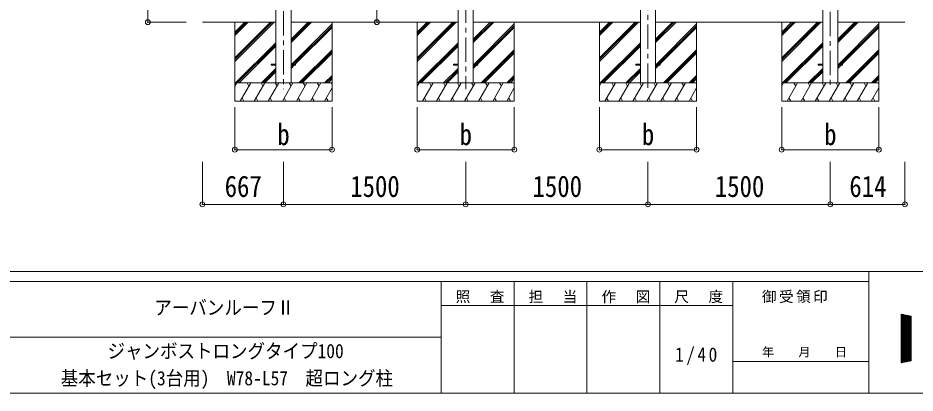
# Model space of a CAD drawing. Units: millimetres at full size, sheet at 1:40. Extents: x -11243 to 11243, y -7760 to 7760.
# Drawn here: x 119 to 7502, y -7760 to -4671 of the extents above; entities that cross this region are included whole.
import ezdxf
from ezdxf.enums import TextEntityAlignment as Align

# ---------------------------------------------------------------- set-up
doc = ezdxf.new("R2010")
doc.units = ezdxf.units.MM
doc.header["$LTSCALE"] = 40
doc.header["$PDMODE"] = 32
doc.header["$PDSIZE"] = 40
doc.linetypes.add('CHAIN1', pattern=[8, 5, -1, 1, -1])
for name, color, linetype, lineweight in [('0-3_ELV2', 4, 'Continuous', 9), ('0-6_OTH_LINE', 6, 'Continuous', 9), ('F-0_240', 7, 'Continuous', 9)]:
    doc.layers.add(name, color=color, linetype=linetype, lineweight=lineweight)
doc.styles.add('ＭＳ ゴシック', font='')
doc.styles.get('ＭＳ ゴシック').set_extended_font_data('MS Gothic')

msp = doc.modelspace()

# ---------------------------------------------------------------- linework, layer by layer
at = {"layer": '0-3_ELV2', "color": 5, "linetype": 'CHAIN1'}
for p, q in [((6803.9, -1421.64), (6803.9, -5256.75)), ((5303.9, -1526.53), (5303.9, -5256.75)), ((3803.9, -1631.42), (3803.9, -5256.75)), ((2303.91, -1736.31), (2303.91, -5256.75))]:
    msp.add_line(p, q, dxfattribs=at)
at = {"layer": '0-3_ELV2'}
for p, q in [((6741.4, -1592.57), (6741.4, -5206.14)), ((6866.4, -1592.57), (6866.4, -5206.14)), ((5241.4, -1697.46), (5241.4, -5206.14)), ((5366.4, -1697.46), (5366.4, -5206.14)), ((3741.4, -1802.35), (3741.4, -5206.14)), ((3866.4, -1802.35), (3866.4, -5206.14)), ((2241.41, -1907.24), (2241.41, -5206.14)), ((2366.41, -1907.24), (2366.41, -5206.14)), ((2203.91, -5051.64), (2241.41, -5051.64)), ((2203.91, -5051.64), (2203.91, -5060.64)), ((2203.91, -5060.64), (2241.41, -5060.64)), ((2366.41, -5051.64), (2403.91, -5051.64)), ((2366.41, -5060.64), (2403.91, -5060.64)), ((2403.91, -5051.64), (2403.91, -5060.64)), ((3703.9, -5051.64), (3741.4, -5051.64)), ((3703.9, -5051.64), (3703.9, -5060.64)), ((3703.9, -5060.64), (3741.4, -5060.64)), ((3866.4, -5051.64), (3903.9, -5051.64)), ((3866.4, -5060.64), (3903.9, -5060.64)), ((3903.9, -5051.64), (3903.9, -5060.64)), ((5203.9, -5051.64), (5241.4, -5051.64)), ((5203.9, -5051.64), (5203.9, -5060.64)), ((5203.9, -5060.64), (5241.4, -5060.64)), ((5366.4, -5051.64), (5403.9, -5051.64)), ((5366.4, -5060.64), (5403.9, -5060.64)), ((5403.9, -5051.64), (5403.9, -5060.64)), ((6703.9, -5051.64), (6741.4, -5051.64)), ((6703.9, -5051.64), (6703.9, -5060.64)), ((6703.9, -5060.64), (6741.4, -5060.64)), ((6866.4, -5051.64), (6903.9, -5051.64)), ((6866.4, -5060.64), (6903.9, -5060.64)), ((6903.9, -5051.64), (6903.9, -5060.64))]:
    msp.add_line(p, q, dxfattribs=at)
at = {"layer": '0-3_ELV2', "color": 6}
for p, q in [((1187.63, -4706.14), (1503.87, -4706.14)), ((3073.07, -4706.14), (2669.91, -4706.14)), ((1903.91, -5756.14), (1903.91, -5407.14)), ((2703.91, -5756.14), (2703.91, -5407.14)), ((3403.9, -5756.14), (3403.9, -5407.14)), ((4203.9, -5756.14), (4203.9, -5407.14)), ((4903.9, -5756.14), (4903.9, -5407.14)), ((5703.9, -5756.14), (5703.9, -5407.14)), ((6403.9, -5756.14), (6403.9, -5407.14)), ((7203.9, -5756.14), (7203.9, -5407.14)), ((1903.91, -5756.14), (2703.91, -5756.14)), ((3403.9, -5756.14), (4203.9, -5756.14)), ((4903.9, -5756.14), (5703.9, -5756.14)), ((6403.9, -5756.14), (7203.9, -5756.14)), ((1637.26, -6206.14), (1637.26, -5856.14)), ((2303.91, -6206.14), (2303.91, -5856.14)), ((3803.9, -6206.14), (3803.9, -5856.14)), ((5303.9, -6206.14), (5303.9, -5856.14)), ((6803.9, -6206.14), (6803.9, -5856.14)), ((7418.05, -6206.14), (7418.05, -5856.14))]:
    msp.add_line(p, q, dxfattribs=at)
at = {"layer": '0-3_ELV2', "color": 7}
for p, q in [((1637.26, -4706.14), (2241.41, -4706.14)), ((1903.91, -4706.14), (1903.91, -5356.14)), ((1903.91, -5000.31), (2198.09, -4706.14)), ((1903.91, -5014.46), (2212.23, -4706.14)), ((1903.91, -5028.6), (2226.37, -4706.14)), ((1903.91, -4816.47), (2014.24, -4706.14)), ((1903.91, -4802.33), (2000.1, -4706.14)), ((1903.91, -4788.18), (1985.95, -4706.14)), ((2366.41, -4874.47), (2534.74, -4706.14)), ((2366.41, -4860.33), (2520.6, -4706.14)), ((2366.41, -4846.18), (2506.45, -4706.14)), ((2366.41, -4706.14), (3741.4, -4706.14)), ((2373.08, -5051.64), (2703.91, -4720.82)), ((2703.91, -4706.14), (2703.91, -5356.14)), ((3403.9, -4706.14), (3403.9, -5356.14)), ((3403.9, -5000.31), (3698.08, -4706.14)), ((3403.9, -5014.46), (3712.23, -4706.14)), ((3403.9, -5028.6), (3726.37, -4706.14)), ((3403.9, -4816.47), (3514.24, -4706.14)), ((3403.9, -4802.33), (3500.09, -4706.14)), ((3403.9, -4788.18), (3485.95, -4706.14)), ((3866.4, -4874.47), (4034.74, -4706.14)), ((3866.4, -4860.33), (4020.59, -4706.14)), ((3866.4, -4846.18), (4006.45, -4706.14)), ((3866.4, -4706.14), (5241.4, -4706.14)), ((3873.08, -5051.64), (4203.9, -4720.82)), ((4203.9, -4706.14), (4203.9, -5356.14)), ((4903.9, -4706.14), (4903.9, -5356.14)), ((4903.9, -5000.31), (5198.08, -4706.14)), ((4903.9, -5014.46), (5212.22, -4706.14)), ((4903.9, -5028.6), (5226.37, -4706.14)), ((4903.9, -4816.47), (5014.23, -4706.14)), ((4903.9, -4802.33), (5000.09, -4706.14)), ((4903.9, -4788.18), (4985.95, -4706.14)), ((5366.4, -4874.47), (5534.73, -4706.14)), ((5366.4, -4860.33), (5520.59, -4706.14)), ((5366.4, -4846.18), (5506.45, -4706.14)), ((5366.4, -4706.14), (6741.4, -4706.14)), ((5373.08, -5051.64), (5703.9, -4720.82)), ((5703.9, -4706.14), (5703.9, -5356.14)), ((6403.9, -4706.14), (6403.9, -5356.14)), ((6403.9, -5000.31), (6698.08, -4706.14)), ((6403.9, -5014.46), (6712.22, -4706.14)), ((6403.9, -5028.6), (6726.36, -4706.14)), ((6403.9, -4816.47), (6514.23, -4706.14)), ((6403.9, -4802.33), (6500.09, -4706.14)), ((6403.9, -4788.18), (6485.95, -4706.14)), ((6866.4, -4874.47), (7034.73, -4706.14)), ((6866.4, -4860.33), (7020.59, -4706.14)), ((6866.4, -4846.18), (7006.45, -4706.14)), ((6866.4, -4706.14), (7418.05, -4706.14)), ((6873.08, -5051.64), (7203.9, -4720.82)), ((7203.9, -4706.14), (7203.9, -5356.14)), ((2387.23, -5051.64), (2703.91, -4734.96)), ((2401.37, -5051.64), (2703.91, -4749.1)), ((3887.22, -5051.64), (4203.9, -4734.96)), ((3901.37, -5051.64), (4203.9, -4749.1)), ((5387.22, -5051.64), (5703.9, -4734.96)), ((5401.36, -5051.64), (5703.9, -4749.1)), ((6887.22, -5051.64), (7203.9, -4734.96)), ((6901.36, -5051.64), (7203.9, -4749.1)), ((1910.22, -5206.14), (2241.41, -4874.95)), ((1924.36, -5206.14), (2241.41, -4889.09)), ((1938.5, -5206.14), (2241.41, -4903.23)), ((2430.72, -5206.14), (2703.91, -4932.95)), ((3410.21, -5206.14), (3741.4, -4874.95)), ((3424.36, -5206.14), (3741.4, -4889.09)), ((3438.5, -5206.14), (3741.4, -4903.23)), ((3930.71, -5206.14), (4203.9, -4932.95)), ((4910.21, -5206.14), (5241.4, -4874.95)), ((4924.35, -5206.14), (5241.4, -4889.09)), ((4938.5, -5206.14), (5241.4, -4903.23)), ((5430.71, -5206.14), (5703.9, -4932.95)), ((6410.21, -5206.14), (6741.4, -4874.95)), ((6424.35, -5206.14), (6741.4, -4889.09)), ((6438.49, -5206.14), (6741.4, -4903.23)), ((6930.71, -5206.14), (7203.9, -4932.95)), ((2444.86, -5206.14), (2703.91, -4947.09)), ((2459, -5206.14), (2703.91, -4961.23)), ((3944.86, -5206.14), (4203.9, -4947.09)), ((3959, -5206.14), (4203.9, -4961.23)), ((5444.85, -5206.14), (5703.9, -4947.09)), ((5459, -5206.14), (5703.9, -4961.23)), ((6944.85, -5206.14), (7203.9, -4947.09)), ((6958.99, -5206.14), (7203.9, -4961.23)), ((2241.41, -5087.08), (2122.35, -5206.14)), ((2366.41, -5086.6), (2392.37, -5060.64)), ((2366.41, -5072.46), (2378.23, -5060.64)), ((3741.4, -5087.08), (3622.35, -5206.14)), ((3866.4, -5086.6), (3892.37, -5060.64)), ((3866.4, -5072.46), (3878.22, -5060.64)), ((5241.4, -5087.08), (5122.34, -5206.14)), ((5366.4, -5086.6), (5392.36, -5060.64)), ((5366.4, -5072.46), (5378.22, -5060.64)), ((6741.4, -5087.08), (6622.34, -5206.14)), ((6866.4, -5086.6), (6892.36, -5060.64)), ((6866.4, -5072.46), (6878.22, -5060.64)), ((2136.49, -5206.14), (2241.41, -5101.22)), ((2150.63, -5206.14), (2241.41, -5115.36)), ((2642.85, -5206.14), (2703.91, -5145.08)), ((2656.99, -5206.14), (2703.91, -5159.22)), ((3636.49, -5206.14), (3741.4, -5101.22)), ((3650.63, -5206.14), (3741.4, -5115.36)), ((4142.85, -5206.14), (4203.9, -5145.08)), ((4156.99, -5206.14), (4203.9, -5159.22)), ((5136.49, -5206.14), (5241.4, -5101.22)), ((5150.63, -5206.14), (5241.4, -5115.36)), ((5642.84, -5206.14), (5703.9, -5145.08)), ((5656.99, -5206.14), (5703.9, -5159.22)), ((6636.48, -5206.14), (6741.4, -5101.22)), ((6650.62, -5206.14), (6741.4, -5115.36)), ((7142.84, -5206.14), (7203.9, -5145.08)), ((7156.98, -5206.14), (7203.9, -5159.22)), ((2703.91, -5206.14), (1903.91, -5206.14)), ((1903.91, -5233.64), (1919.79, -5206.14)), ((1948.65, -5356.14), (2035.26, -5206.14)), ((2020.26, -5232.12), (2005.26, -5206.14)), ((2064.12, -5356.14), (2150.73, -5206.14)), ((2135.73, -5232.12), (2120.72, -5206.14)), ((2179.59, -5356.14), (2266.2, -5206.14)), ((2251.2, -5232.12), (2236.19, -5206.14)), ((2295.06, -5356.14), (2381.67, -5206.14)), ((2366.67, -5232.12), (2351.66, -5206.14)), ((2410.53, -5356.14), (2497.14, -5206.14)), ((2482.14, -5232.12), (2467.14, -5206.14)), ((2526, -5356.14), (2612.61, -5206.14)), ((2582.61, -5206.14), (2597.61, -5232.12)), ((2671.13, -5206.14), (2703.91, -5173.36)), ((2698.08, -5206.14), (2703.91, -5216.24)), ((4203.9, -5206.14), (3403.9, -5206.14)), ((3403.9, -5233.64), (3419.78, -5206.14)), ((3448.65, -5356.14), (3535.25, -5206.14)), ((3520.25, -5232.12), (3505.25, -5206.14)), ((3564.12, -5356.14), (3650.72, -5206.14)), ((3635.72, -5232.12), (3620.72, -5206.14)), ((3679.59, -5356.14), (3766.19, -5206.14)), ((3751.19, -5232.12), (3736.19, -5206.14)), ((3795.06, -5356.14), (3881.66, -5206.14)), ((3866.66, -5232.12), (3851.66, -5206.14)), ((3910.53, -5356.14), (3997.13, -5206.14)), ((3982.13, -5232.12), (3967.13, -5206.14)), ((4026, -5356.14), (4112.6, -5206.14)), ((4082.6, -5206.14), (4097.6, -5232.12)), ((4171.13, -5206.14), (4203.9, -5173.36)), ((4198.07, -5206.14), (4203.9, -5216.24)), ((5703.9, -5206.14), (4903.9, -5206.14)), ((4903.9, -5233.64), (4919.78, -5206.14)), ((4948.65, -5356.14), (5035.25, -5206.14)), ((5020.25, -5232.12), (5005.25, -5206.14)), ((5064.12, -5356.14), (5150.72, -5206.14)), ((5135.72, -5232.12), (5120.72, -5206.14)), ((5179.59, -5356.14), (5266.19, -5206.14)), ((5251.19, -5232.12), (5236.19, -5206.14)), ((5295.06, -5356.14), (5381.66, -5206.14)), ((5366.66, -5232.12), (5351.66, -5206.14)), ((5410.53, -5356.14), (5497.13, -5206.14)), ((5482.13, -5232.12), (5467.13, -5206.14)), ((5526, -5356.14), (5612.6, -5206.14)), ((5582.6, -5206.14), (5597.6, -5232.12)), ((5671.13, -5206.14), (5703.9, -5173.36)), ((5698.07, -5206.14), (5703.9, -5216.24)), ((7203.9, -5206.14), (6403.9, -5206.14)), ((6403.9, -5233.64), (6419.78, -5206.14)), ((6448.65, -5356.14), (6535.25, -5206.14)), ((6520.25, -5232.12), (6505.25, -5206.14)), ((6564.12, -5356.14), (6650.72, -5206.14)), ((6635.72, -5232.12), (6620.72, -5206.14)), ((6679.59, -5356.14), (6766.19, -5206.14)), ((6751.19, -5232.12), (6736.19, -5206.14)), ((6795.06, -5356.14), (6881.66, -5206.14)), ((6866.66, -5232.12), (6851.66, -5206.14)), ((6910.53, -5356.14), (6997.13, -5206.14)), ((6982.13, -5232.12), (6967.13, -5206.14)), ((7026, -5356.14), (7112.6, -5206.14)), ((7082.6, -5206.14), (7097.6, -5232.12)), ((7171.12, -5206.14), (7203.9, -5173.36)), ((7198.07, -5206.14), (7203.9, -5216.24)), ((2641.47, -5356.14), (2703.91, -5248)), ((4141.47, -5356.14), (4203.9, -5248)), ((5641.47, -5356.14), (5703.9, -5248)), ((7141.47, -5356.14), (7203.9, -5248)), ((1903.91, -5356.14), (2703.91, -5356.14)), ((1963.65, -5330.16), (1978.65, -5356.14)), ((2079.12, -5330.16), (2094.12, -5356.14)), ((2194.59, -5330.16), (2209.59, -5356.14)), ((2310.06, -5330.16), (2325.06, -5356.14)), ((2425.53, -5330.16), (2440.53, -5356.14)), ((2541, -5330.16), (2556, -5356.14)), ((2656.47, -5330.16), (2671.47, -5356.14)), ((3403.9, -5356.14), (4203.9, -5356.14)), ((3463.65, -5330.16), (3478.65, -5356.14)), ((3579.12, -5330.16), (3594.12, -5356.14)), ((3694.59, -5330.16), (3709.59, -5356.14)), ((3810.06, -5330.16), (3825.06, -5356.14)), ((3925.53, -5330.16), (3940.53, -5356.14)), ((4041, -5330.16), (4056, -5356.14)), ((4156.47, -5330.16), (4171.47, -5356.14)), ((4903.9, -5356.14), (5703.9, -5356.14)), ((4963.65, -5330.16), (4978.65, -5356.14)), ((5079.12, -5330.16), (5094.12, -5356.14)), ((5194.59, -5330.16), (5209.59, -5356.14)), ((5310.06, -5330.16), (5325.06, -5356.14)), ((5425.53, -5330.16), (5440.53, -5356.14)), ((5541, -5330.16), (5556, -5356.14)), ((5656.47, -5330.16), (5671.47, -5356.14)), ((6403.9, -5356.14), (7203.9, -5356.14)), ((6463.64, -5330.16), (6478.64, -5356.14)), ((6579.11, -5330.16), (6594.11, -5356.14)), ((6694.59, -5330.16), (6709.58, -5356.14)), ((6810.06, -5330.16), (6825.05, -5356.14)), ((6925.52, -5330.16), (6940.52, -5356.14)), ((7040.99, -5330.16), (7055.99, -5356.14)), ((7156.46, -5330.16), (7171.46, -5356.14))]:
    msp.add_line(p, q, dxfattribs=at)
at = {"layer": '0-3_ELV2', "color": 6}
for p in [(1187.63, -4706.14), (3073.07, -4706.14), (1903.91, -5756.14), (2703.91, -5756.14), (3403.9, -5756.14), (4203.9, -5756.14), (4903.9, -5756.14), (5703.9, -5756.14), (6403.9, -5756.14), (7203.9, -5756.14), (1637.26, -6206.14), (2303.91, -6206.14), (3803.9, -6206.14), (5303.9, -6206.14), (6803.9, -6206.14), (7418.05, -6206.14)]:
    msp.add_point(p, dxfattribs=at)
at = {"layer": '0-6_OTH_LINE'}
for p, q in [((1187.63, -4706.14), (1187.63, -1656.47)), ((3073.07, -1906.14), (3073.07, -4706.14)), ((1637.26, -6206.14), (2303.91, -6206.14)), ((2303.91, -6206.14), (3803.9, -6206.14)), ((3803.9, -6206.14), (5303.9, -6206.14)), ((5303.9, -6206.14), (6803.9, -6206.14)), ((6803.9, -6206.14), (7418.05, -6206.14))]:
    msp.add_line(p, q, dxfattribs=at)
at = {"layer": 'F-0_240', "color": 5}
for p, q in [((-11242.74, -6760), (10677.26, -6760)), ((7121.58, -6760), (7121.58, -7760)), ((-11242.74, -6840), (7121.58, -6840)), ((3601.58, -6840), (3601.58, -7760)), ((4201.58, -6840), (4201.58, -7760)), ((4801.58, -6840), (4801.58, -7760)), ((5401.58, -6840), (5401.58, -7760)), ((6001.58, -6840), (6001.58, -7760)), ((3601.58, -7040), (6001.58, -7040)), ((-4598.42, -7300), (3601.58, -7300)), ((6001.58, -7500), (7121.58, -7500)), ((-11242.74, -7760), (10677.26, -7760))]:
    msp.add_line(p, q, dxfattribs=at)
at = {"layer": 'F-0_240'}
for p, q in [((7388.19, -7110.13), (7468.19, -7126.8)), ((7388.19, -7110.13), (7388.19, -7510.13)), ((7388.19, -7113.9), (7406.26, -7113.9)), ((7388.19, -7117.9), (7425.46, -7117.9)), ((7388.19, -7121.9), (7444.66, -7121.9)), ((7388.19, -7125.9), (7463.86, -7125.9)), ((7388.19, -7129.9), (7468.19, -7129.9)), ((7388.19, -7133.9), (7468.19, -7133.9)), ((7388.19, -7137.9), (7468.19, -7137.9)), ((7388.19, -7141.9), (7468.19, -7141.9)), ((7388.19, -7145.9), (7468.19, -7145.9)), ((7388.19, -7149.9), (7468.19, -7149.9)), ((7388.19, -7153.9), (7468.19, -7153.9)), ((7388.19, -7157.9), (7468.19, -7157.9)), ((7390.57, -7509.64), (7390.57, -7110.63)), ((7394.57, -7508.81), (7394.57, -7111.46)), ((7398.57, -7507.97), (7398.57, -7112.29)), ((7402.57, -7507.14), (7402.57, -7113.13)), ((7406.57, -7506.31), (7406.57, -7113.96)), ((7410.57, -7505.47), (7410.57, -7114.79)), ((7414.57, -7504.64), (7414.57, -7115.63)), ((7418.57, -7503.81), (7418.57, -7116.46)), ((7422.57, -7502.97), (7422.57, -7117.29)), ((7426.57, -7502.14), (7426.57, -7118.13)), ((7430.57, -7501.31), (7430.57, -7118.96)), ((7434.57, -7500.47), (7434.57, -7119.79)), ((7438.57, -7499.64), (7438.57, -7120.63)), ((7442.57, -7498.81), (7442.57, -7121.46)), ((7446.57, -7497.97), (7446.57, -7122.29)), ((7450.57, -7497.14), (7450.57, -7123.13)), ((7454.57, -7496.31), (7454.57, -7123.96)), ((7458.57, -7495.47), (7458.57, -7124.79)), ((7462.57, -7494.64), (7462.57, -7125.63)), ((7466.57, -7493.81), (7466.57, -7126.46)), ((7468.19, -7126.8), (7468.19, -7493.47)), ((7388.19, -7161.9), (7468.19, -7161.9)), ((7388.19, -7165.9), (7468.19, -7165.9)), ((7388.19, -7169.9), (7468.19, -7169.9)), ((7388.19, -7173.9), (7468.19, -7173.9)), ((7388.19, -7177.9), (7468.19, -7177.9)), ((7388.19, -7181.9), (7468.19, -7181.9)), ((7388.19, -7185.9), (7468.19, -7185.9)), ((7388.19, -7189.9), (7468.19, -7189.9)), ((7388.19, -7193.9), (7468.19, -7193.9)), ((7388.19, -7197.9), (7468.19, -7197.9)), ((7388.19, -7201.9), (7468.19, -7201.9)), ((7388.19, -7205.9), (7468.19, -7205.9)), ((7388.19, -7209.9), (7468.19, -7209.9)), ((7388.19, -7213.9), (7468.19, -7213.9)), ((7388.19, -7217.9), (7468.19, -7217.9)), ((7388.19, -7221.9), (7468.19, -7221.9)), ((7388.19, -7225.9), (7468.19, -7225.9)), ((7388.19, -7229.9), (7468.19, -7229.9)), ((7388.19, -7233.9), (7468.19, -7233.9)), ((7388.19, -7237.9), (7468.19, -7237.9)), ((7388.19, -7241.9), (7468.19, -7241.9)), ((7388.19, -7245.9), (7468.19, -7245.9)), ((7388.19, -7249.9), (7468.19, -7249.9)), ((7388.19, -7253.9), (7468.19, -7253.9)), ((7388.19, -7257.9), (7468.19, -7257.9)), ((7388.19, -7261.9), (7468.19, -7261.9)), ((7388.19, -7265.9), (7468.19, -7265.9)), ((7388.19, -7269.9), (7468.19, -7269.9)), ((7388.19, -7273.9), (7468.19, -7273.9)), ((7388.19, -7277.9), (7468.19, -7277.9)), ((7388.19, -7281.9), (7468.19, -7281.9)), ((7388.19, -7285.9), (7468.19, -7285.9)), ((7388.19, -7289.9), (7468.19, -7289.9)), ((7388.19, -7293.9), (7468.19, -7293.9)), ((7388.19, -7297.9), (7468.19, -7297.9)), ((7388.19, -7301.9), (7468.19, -7301.9)), ((7388.19, -7305.9), (7468.19, -7305.9)), ((7388.19, -7309.9), (7468.19, -7309.9)), ((7388.19, -7313.9), (7468.19, -7313.9)), ((7388.19, -7317.9), (7468.19, -7317.9)), ((7388.19, -7321.9), (7468.19, -7321.9)), ((7388.19, -7325.9), (7468.19, -7325.9)), ((7388.19, -7329.9), (7468.19, -7329.9)), ((7388.19, -7333.9), (7468.19, -7333.9)), ((7388.19, -7337.9), (7468.19, -7337.9)), ((7388.19, -7341.9), (7468.19, -7341.9)), ((7388.19, -7345.9), (7468.19, -7345.9)), ((7388.19, -7349.9), (7468.19, -7349.9)), ((7388.19, -7353.9), (7468.19, -7353.9)), ((7388.19, -7357.9), (7468.19, -7357.9)), ((7388.19, -7361.9), (7468.19, -7361.9)), ((7388.19, -7365.9), (7468.19, -7365.9)), ((7388.19, -7369.9), (7468.19, -7369.9)), ((7388.19, -7373.9), (7468.19, -7373.9)), ((7388.19, -7377.9), (7468.19, -7377.9)), ((7388.19, -7381.9), (7468.19, -7381.9)), ((7388.19, -7385.9), (7468.19, -7385.9)), ((7388.19, -7389.9), (7468.19, -7389.9)), ((7388.19, -7393.9), (7468.19, -7393.9)), ((7388.19, -7397.9), (7468.19, -7397.9)), ((7388.19, -7401.9), (7468.19, -7401.9)), ((7388.19, -7405.9), (7468.19, -7405.9)), ((7388.19, -7409.9), (7468.19, -7409.9)), ((7388.19, -7413.9), (7468.19, -7413.9)), ((7388.19, -7417.9), (7468.19, -7417.9)), ((7388.19, -7421.9), (7468.19, -7421.9)), ((7388.19, -7425.9), (7468.19, -7425.9)), ((7388.19, -7429.9), (7468.19, -7429.9)), ((7388.19, -7433.9), (7468.19, -7433.9)), ((7388.19, -7437.9), (7468.19, -7437.9)), ((7388.19, -7441.9), (7468.19, -7441.9)), ((7388.19, -7445.9), (7468.19, -7445.9)), ((7388.19, -7449.9), (7468.19, -7449.9)), ((7388.19, -7453.9), (7468.19, -7453.9)), ((7388.19, -7457.9), (7468.19, -7457.9)), ((7388.19, -7461.9), (7468.19, -7461.9)), ((7388.19, -7465.9), (7468.19, -7465.9)), ((7388.19, -7469.9), (7468.19, -7469.9)), ((7388.19, -7473.9), (7468.19, -7473.9)), ((7388.19, -7477.9), (7468.19, -7477.9)), ((7388.19, -7481.9), (7468.19, -7481.9)), ((7388.19, -7485.9), (7468.19, -7485.9)), ((7388.19, -7489.9), (7468.19, -7489.9)), ((7468.19, -7493.47), (7388.19, -7510.13)), ((7388.19, -7493.9), (7466.13, -7493.9)), ((7388.19, -7497.9), (7446.93, -7497.9)), ((7388.19, -7501.9), (7427.73, -7501.9)), ((7388.19, -7505.9), (7408.53, -7505.9)), ((7388.19, -7509.9), (7389.33, -7509.9))]:
    msp.add_line(p, q, dxfattribs=at)

# ---------------------------------------------------------------- texts
at = {"layer": '0-3_ELV2', "color": 7, "style": 'ＭＳ ゴシック', "width": 0.85}
for s, p in [('b', (2253.91, -5771.14)), ('b', (3753.9, -5771.14)), ('b', (5253.9, -5771.14)), ('b', (6753.9, -5771.14)), ('667', (1820.59, -6198.14)), ('1500', (2853.91, -6198.14)), ('1500', (4353.9, -6198.14)), ('1500', (5853.9, -6198.14)), ('614', (6960.98, -6198.14))]:
    msp.add_text(s, height=176, dxfattribs=at).set_placement(p, align=Align.BOTTOM_LEFT)
at = {"layer": 'F-0_240', "style": 'ＭＳ ゴシック', "width": 0.9}
for s, p in [('アーバンルーフⅡ', (1241.58, -7150)), ('ジャンボストロングタイプ100', (856.58, -7507.84)), ('基本セット(3台用)\u3000W78-L57\u3000超ロング柱', (471.58, -7731.34))]:
    msp.add_text(s, height=117.3, dxfattribs=at).set_placement(p, align=Align.BOTTOM_LEFT)
at = {"layer": 'F-0_240', "style": 'ＭＳ ゴシック'}
msp.add_text('年\u3000\u3000月\u3000\u3000日', height=73.31, dxfattribs=at).set_placement((6241.58, -7480), align=Align.BOTTOM_LEFT)
at = {"layer": 'F-0_240', "attachment_point": 7, "style": 'ＭＳ ゴシック'}
for s, insert, char_height in [('\\T1.17;照\u3000査', (3721.58, -7020), 87.98), ('\\T1.17;担\u3000当', (4321.58, -7020), 87.98), ('\\T1.17;作\u3000図', (4921.58, -7020), 87.98), ('\\T1.17;尺\u3000度', (5521.58, -7020), 87.98), ('\\T1.17;御受領印', (6241.58, -7020), 87.98), ('\\T1.28;\\W0.9;1/40', (5526.58, -7530), 117.3)]:
    msp.add_mtext(s, dxfattribs=dict(at, insert=insert, char_height=char_height))

doc.saveas('drawing.dxf')
